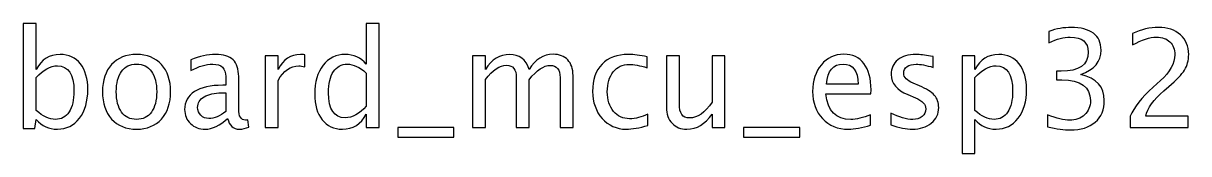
# Model space of a CAD drawing. Header units: centimetres. Extents: x -39.7 to 39.5, y 11.3 to 43.7.
# Drawn here: x 16.62 to 39.5, y 41.16 to 43.71 of the extents above; entities that cross this region are included whole.
import ezdxf

# ---------------------------------------------------------------- set-up
doc = ezdxf.new("R2010")
doc.units = ezdxf.units.CM
doc.header["$MEASUREMENT"] = 0
doc.layers.add('Layer 1', color=7, linetype='Continuous')

msp = doc.modelspace()

# ---------------------------------------------------------------- linework, layer by layer
at = {"layer": 'Layer 1'}
for points, knots in [([(16.61716, 41.65457), (16.61716, 41.65457), (16.61716, 43.71037), (16.61716, 43.71037), (16.61716, 43.71037), (16.61716, 43.71037), (16.87116, 43.71037), (16.87116, 43.71037), (16.87116, 43.71037), (16.87116, 43.71037), (16.87116, 42.80771), (16.87116, 42.80771), (16.87116, 42.80771), (16.97523, 43.00394), (17.13177, 43.10183), (17.34035, 43.10183), (17.34035, 43.10183), (17.50925, 43.10183), (17.64198, 43.04054), (17.73899, 42.91751), (17.73899, 42.91751), (17.83601, 42.79448), (17.88451, 42.62647), (17.88451, 42.41348), (17.88451, 42.41348), (17.88451, 42.18153), (17.82939, 41.99411), (17.71959, 41.85212), (17.71959, 41.85212), (17.60979, 41.70969), (17.46515, 41.63869), (17.28611, 41.63869), (17.28611, 41.63869), (17.11987, 41.63869), (16.9814, 41.70219), (16.87116, 41.82963), (16.87116, 41.82963), (16.87116, 41.82963), (16.84029, 41.65457), (16.84029, 41.65457), (16.84029, 41.65457), (16.84029, 41.65457), (16.61716, 41.65457), (16.61716, 41.65457)], [0, 0, 0, 0, 0.08333333, 0.08333333, 0.08333333, 0.08333333, 0.16666667, 0.16666667, 0.16666667, 0.16666667, 0.25, 0.25, 0.25, 0.25, 0.33333333, 0.33333333, 0.33333333, 0.33333333, 0.41666667, 0.41666667, 0.41666667, 0.41666667, 0.5, 0.5, 0.5, 0.5, 0.58333333, 0.58333333, 0.58333333, 0.58333333, 0.66666667, 0.66666667, 0.66666667, 0.66666667, 0.75, 0.75, 0.75, 0.75, 0.83333333, 0.83333333, 0.83333333, 0.83333333, 1, 1, 1, 1]), ([(23.35345, 41.67044), (23.35345, 41.67044), (23.35345, 41.9337), (23.35345, 41.9337), (23.35345, 41.9337), (23.24982, 41.73703), (23.09372, 41.63869), (22.88514, 41.63869), (22.88514, 41.63869), (22.7158, 41.63869), (22.58263, 41.69999), (22.48562, 41.82302), (22.48562, 41.82302), (22.3886, 41.94605), (22.34009, 42.11406), (22.34009, 42.32705), (22.34009, 42.32705), (22.34009, 42.55988), (22.39522, 42.74729), (22.50502, 42.88929), (22.50502, 42.88929), (22.61526, 43.03084), (22.7599, 43.10183), (22.93938, 43.10183), (22.93938, 43.10183), (23.10562, 43.10183), (23.24409, 43.03833), (23.35345, 42.91089), (23.35345, 42.91089), (23.35345, 42.91089), (23.35345, 43.71037), (23.35345, 43.71037), (23.35345, 43.71037), (23.35345, 43.71037), (23.60745, 43.71037), (23.60745, 43.71037), (23.60745, 43.71037), (23.60745, 43.71037), (23.60745, 41.67044), (23.60745, 41.67044), (23.60745, 41.67044), (23.60745, 41.67044), (23.35345, 41.67044), (23.35345, 41.67044)], [0, 0, 0, 0, 0.08333333, 0.08333333, 0.08333333, 0.08333333, 0.16666667, 0.16666667, 0.16666667, 0.16666667, 0.25, 0.25, 0.25, 0.25, 0.33333333, 0.33333333, 0.33333333, 0.33333333, 0.41666667, 0.41666667, 0.41666667, 0.41666667, 0.5, 0.5, 0.5, 0.5, 0.58333333, 0.58333333, 0.58333333, 0.58333333, 0.66666667, 0.66666667, 0.66666667, 0.66666667, 0.75, 0.75, 0.75, 0.75, 0.83333333, 0.83333333, 0.83333333, 0.83333333, 1, 1, 1, 1]), ([(36.73384, 41.68367), (36.73384, 41.68367), (36.73384, 41.92179), (36.73384, 41.92179), (36.73384, 41.92179), (36.91552, 41.84947), (37.05796, 41.81331), (37.16247, 41.81331), (37.16247, 41.81331), (37.2855, 41.81331), (37.38472, 41.84859), (37.46101, 41.91959), (37.46101, 41.91959), (37.5373, 41.99059), (37.57522, 42.08319), (37.57522, 42.19696), (37.57522, 42.19696), (37.57522, 42.46683), (37.38736, 42.60177), (37.01166, 42.60177), (37.01166, 42.60177), (37.01166, 42.60177), (36.91112, 42.60177), (36.91112, 42.60177), (36.91112, 42.60177), (36.91112, 42.60177), (36.91112, 42.77243), (36.91112, 42.77243), (36.91112, 42.77243), (36.91112, 42.77243), (37.00019, 42.77375), (37.00019, 42.77375), (37.00019, 42.77375), (37.35341, 42.77375), (37.53024, 42.89811), (37.53024, 43.14725), (37.53024, 43.14725), (37.53024, 43.3426), (37.41294, 43.4405), (37.17879, 43.4405), (37.17879, 43.4405), (37.05311, 43.4405), (36.91376, 43.40434), (36.7603, 43.33202), (36.7603, 43.33202), (36.7603, 43.33202), (36.7603, 43.55427), (36.7603, 43.55427), (36.7603, 43.55427), (36.91067, 43.60542), (37.05575, 43.631), (37.1951, 43.631), (37.1951, 43.631), (37.38472, 43.631), (37.53068, 43.59308), (37.6321, 43.51723), (37.6321, 43.51723), (37.73353, 43.44182), (37.78424, 43.33202), (37.78424, 43.18826), (37.78424, 43.18826), (37.78424, 42.96381), (37.65151, 42.80374), (37.3856, 42.70849), (37.3856, 42.70849), (37.69384, 42.63661), (37.84774, 42.46772), (37.84774, 42.20093), (37.84774, 42.20093), (37.84774, 42.02101), (37.78821, 41.87946), (37.66959, 41.77671), (37.66959, 41.77671), (37.55097, 41.67397), (37.38781, 41.62282), (37.18055, 41.62282), (37.18055, 41.62282), (37.06237, 41.62282), (36.91376, 41.6431), (36.73384, 41.68367)], [0, 0, 0, 0, 0.04761905, 0.04761905, 0.04761905, 0.04761905, 0.0952381, 0.0952381, 0.0952381, 0.0952381, 0.14285714, 0.14285714, 0.14285714, 0.14285714, 0.19047619, 0.19047619, 0.19047619, 0.19047619, 0.23809524, 0.23809524, 0.23809524, 0.23809524, 0.28571429, 0.28571429, 0.28571429, 0.28571429, 0.33333333, 0.33333333, 0.33333333, 0.33333333, 0.38095238, 0.38095238, 0.38095238, 0.38095238, 0.42857143, 0.42857143, 0.42857143, 0.42857143, 0.47619048, 0.47619048, 0.47619048, 0.47619048, 0.52380952, 0.52380952, 0.52380952, 0.52380952, 0.57142857, 0.57142857, 0.57142857, 0.57142857, 0.61904762, 0.61904762, 0.61904762, 0.61904762, 0.66666667, 0.66666667, 0.66666667, 0.66666667, 0.71428571, 0.71428571, 0.71428571, 0.71428571, 0.76190476, 0.76190476, 0.76190476, 0.76190476, 0.80952381, 0.80952381, 0.80952381, 0.80952381, 0.85714286, 0.85714286, 0.85714286, 0.85714286, 0.9047619, 0.9047619, 0.9047619, 0.9047619, 1, 1, 1, 1]), ([(38.35662, 41.67044), (38.35662, 41.67044), (38.35662, 41.89269), (38.35662, 41.89269), (38.35662, 41.89269), (38.43071, 42.06599), (38.5802, 42.25517), (38.80553, 42.45934), (38.80553, 42.45934), (38.80553, 42.45934), (38.95105, 42.58987), (38.95105, 42.58987), (38.95105, 42.58987), (39.13847, 42.76008), (39.23239, 42.92853), (39.23239, 43.0961), (39.23239, 43.0961), (39.23239, 43.20326), (39.2002, 43.28704), (39.13626, 43.34834), (39.13626, 43.34834), (39.07232, 43.40963), (38.98369, 43.4405), (38.87124, 43.4405), (38.87124, 43.4405), (38.73983, 43.4405), (38.58417, 43.39023), (38.40425, 43.28969), (38.40425, 43.28969), (38.40425, 43.28969), (38.40425, 43.51194), (38.40425, 43.51194), (38.40425, 43.51194), (38.57402, 43.59131), (38.74292, 43.631), (38.91137, 43.631), (38.91137, 43.631), (39.0904, 43.631), (39.23416, 43.58293), (39.34264, 43.48636), (39.34264, 43.48636), (39.45067, 43.38979), (39.50491, 43.26191), (39.50491, 43.10227), (39.50491, 43.10227), (39.50491, 42.98762), (39.47757, 42.88576), (39.42289, 42.79712), (39.42289, 42.79712), (39.36777, 42.70805), (39.26591, 42.60045), (39.11642, 42.47345), (39.11642, 42.47345), (39.11642, 42.47345), (39.01808, 42.38966), (39.01808, 42.38966), (39.01808, 42.38966), (38.81347, 42.21636), (38.69529, 42.05056), (38.66354, 41.89269), (38.66354, 41.89269), (38.66354, 41.89269), (39.49698, 41.89269), (39.49698, 41.89269), (39.49698, 41.89269), (39.49698, 41.89269), (39.49698, 41.67044), (39.49698, 41.67044), (39.49698, 41.67044), (39.49698, 41.67044), (38.35662, 41.67044), (38.35662, 41.67044)], [0, 0, 0, 0, 0.05263158, 0.05263158, 0.05263158, 0.05263158, 0.10526316, 0.10526316, 0.10526316, 0.10526316, 0.15789474, 0.15789474, 0.15789474, 0.15789474, 0.21052632, 0.21052632, 0.21052632, 0.21052632, 0.26315789, 0.26315789, 0.26315789, 0.26315789, 0.31578947, 0.31578947, 0.31578947, 0.31578947, 0.36842105, 0.36842105, 0.36842105, 0.36842105, 0.42105263, 0.42105263, 0.42105263, 0.42105263, 0.47368421, 0.47368421, 0.47368421, 0.47368421, 0.52631579, 0.52631579, 0.52631579, 0.52631579, 0.57894737, 0.57894737, 0.57894737, 0.57894737, 0.63157895, 0.63157895, 0.63157895, 0.63157895, 0.68421053, 0.68421053, 0.68421053, 0.68421053, 0.73684211, 0.73684211, 0.73684211, 0.73684211, 0.78947368, 0.78947368, 0.78947368, 0.78947368, 0.84210526, 0.84210526, 0.84210526, 0.84210526, 0.89473684, 0.89473684, 0.89473684, 0.89473684, 1, 1, 1, 1]), ([(18.84054, 41.63869), (18.63461, 41.63869), (18.47145, 41.70439), (18.3515, 41.8358), (18.3515, 41.8358), (18.23112, 41.96721), (18.17114, 42.14581), (18.17114, 42.37114), (18.17114, 42.37114), (18.17114, 42.59604), (18.23112, 42.77419), (18.3515, 42.90516), (18.3515, 42.90516), (18.47145, 43.03613), (18.63461, 43.10183), (18.84054, 43.10183), (18.84054, 43.10183), (19.04647, 43.10183), (19.20963, 43.03613), (19.32958, 42.90516), (19.32958, 42.90516), (19.44996, 42.77419), (19.50993, 42.59604), (19.50993, 42.37114), (19.50993, 42.37114), (19.50993, 42.14581), (19.44996, 41.96721), (19.32958, 41.8358), (19.32958, 41.8358), (19.20963, 41.70439), (19.04647, 41.63869), (18.84054, 41.63869)], [0, 0, 0, 0, 0.11111111, 0.11111111, 0.11111111, 0.11111111, 0.22222222, 0.22222222, 0.22222222, 0.22222222, 0.33333333, 0.33333333, 0.33333333, 0.33333333, 0.44444444, 0.44444444, 0.44444444, 0.44444444, 0.55555556, 0.55555556, 0.55555556, 0.55555556, 0.66666667, 0.66666667, 0.66666667, 0.66666667, 0.77777778, 0.77777778, 0.77777778, 0.77777778, 1, 1, 1, 1]), ([(20.63044, 41.84903), (20.47787, 41.7088), (20.33102, 41.63869), (20.18991, 41.63869), (20.18991, 41.63869), (20.07394, 41.63869), (19.97736, 41.67485), (19.90108, 41.74761), (19.90108, 41.74761), (19.82435, 41.82037), (19.78598, 41.91209), (19.78598, 42.02278), (19.78598, 42.02278), (19.78598, 42.17579), (19.85036, 42.29353), (19.97913, 42.37555), (19.97913, 42.37555), (20.10789, 42.45757), (20.29266, 42.49858), (20.53343, 42.49858), (20.53343, 42.49858), (20.53343, 42.49858), (20.59296, 42.49858), (20.59296, 42.49858), (20.59296, 42.49858), (20.59296, 42.49858), (20.59296, 42.66748), (20.59296, 42.66748), (20.59296, 42.66748), (20.59296, 42.8302), (20.50829, 42.91133), (20.33852, 42.91133), (20.33852, 42.91133), (20.20711, 42.91133), (20.06335, 42.86988), (19.90769, 42.78698), (19.90769, 42.78698), (19.90769, 42.78698), (19.90769, 42.996), (19.90769, 42.996), (19.90769, 42.996), (20.07879, 43.06656), (20.24018, 43.10183), (20.39144, 43.10183), (20.39144, 43.10183), (20.5471, 43.10183), (20.66219, 43.06656), (20.73583, 42.99556), (20.73583, 42.99556), (20.80992, 42.92456), (20.84696, 42.8152), (20.84696, 42.66748), (20.84696, 42.66748), (20.84696, 42.66748), (20.84696, 42.0338), (20.84696, 42.0338), (20.84696, 42.0338), (20.84696, 41.88872), (20.8915, 41.81596), (20.98101, 41.81596), (20.98101, 41.81596), (20.99204, 41.81596), (21.00835, 41.81772), (21.02996, 41.82125), (21.02996, 41.82125), (21.02996, 41.82125), (21.04804, 41.68014), (21.04804, 41.68014), (21.04804, 41.68014), (20.99028, 41.65236), (20.92678, 41.63869), (20.8571, 41.63869), (20.8571, 41.63869), (20.73848, 41.63869), (20.66307, 41.7088), (20.63044, 41.84903)], [0, 0, 0, 0, 0.05, 0.05, 0.05, 0.05, 0.1, 0.1, 0.1, 0.1, 0.15, 0.15, 0.15, 0.15, 0.2, 0.2, 0.2, 0.2, 0.25, 0.25, 0.25, 0.25, 0.3, 0.3, 0.3, 0.3, 0.35, 0.35, 0.35, 0.35, 0.4, 0.4, 0.4, 0.4, 0.45, 0.45, 0.45, 0.45, 0.5, 0.5, 0.5, 0.5, 0.55, 0.55, 0.55, 0.55, 0.6, 0.6, 0.6, 0.6, 0.65, 0.65, 0.65, 0.65, 0.7, 0.7, 0.7, 0.7, 0.75, 0.75, 0.75, 0.75, 0.8, 0.8, 0.8, 0.8, 0.85, 0.85, 0.85, 0.85, 0.9, 0.9, 0.9, 0.9, 1, 1, 1, 1]), ([(21.36863, 41.67044), (21.36863, 41.67044), (21.36863, 43.07273), (21.36863, 43.07273), (21.36863, 43.07273), (21.36863, 43.07273), (21.62263, 43.07273), (21.62263, 43.07273), (21.62263, 43.07273), (21.62263, 43.07273), (21.62263, 42.80771), (21.62263, 42.80771), (21.62263, 42.80771), (21.72361, 43.00394), (21.87001, 43.10183), (22.06228, 43.10183), (22.06228, 43.10183), (22.0883, 43.10183), (22.11564, 43.09963), (22.14386, 43.09522), (22.14386, 43.09522), (22.14386, 43.09522), (22.14386, 42.85754), (22.14386, 42.85754), (22.14386, 42.85754), (22.09976, 42.87209), (22.06096, 42.87958), (22.02744, 42.87958), (22.02744, 42.87958), (21.86605, 42.87958), (21.73111, 42.78433), (21.62263, 42.59339), (21.62263, 42.59339), (21.62263, 42.59339), (21.62263, 41.67044), (21.62263, 41.67044), (21.62263, 41.67044), (21.62263, 41.67044), (21.36863, 41.67044), (21.36863, 41.67044)], [0, 0, 0, 0, 0.09090909, 0.09090909, 0.09090909, 0.09090909, 0.18181818, 0.18181818, 0.18181818, 0.18181818, 0.27272727, 0.27272727, 0.27272727, 0.27272727, 0.36363636, 0.36363636, 0.36363636, 0.36363636, 0.45454545, 0.45454545, 0.45454545, 0.45454545, 0.54545455, 0.54545455, 0.54545455, 0.54545455, 0.63636364, 0.63636364, 0.63636364, 0.63636364, 0.72727273, 0.72727273, 0.72727273, 0.72727273, 0.81818182, 0.81818182, 0.81818182, 0.81818182, 1, 1, 1, 1]), ([(25.43924, 41.67044), (25.43924, 41.67044), (25.43924, 43.07273), (25.43924, 43.07273), (25.43924, 43.07273), (25.43924, 43.07273), (25.69324, 43.07273), (25.69324, 43.07273), (25.69324, 43.07273), (25.69324, 43.07273), (25.69324, 42.80771), (25.69324, 42.80771), (25.69324, 42.80771), (25.81715, 43.00394), (25.9759, 43.10183), (26.17037, 43.10183), (26.17037, 43.10183), (26.35778, 43.10183), (26.48522, 43.00394), (26.55313, 42.80771), (26.55313, 42.80771), (26.67352, 43.0057), (26.83051, 43.10448), (27.02321, 43.10448), (27.02321, 43.10448), (27.14624, 43.10448), (27.24193, 43.06832), (27.31028, 42.99556), (27.31028, 42.99556), (27.37863, 42.9228), (27.41303, 42.82094), (27.41303, 42.68997), (27.41303, 42.68997), (27.41303, 42.68997), (27.41303, 41.67044), (27.41303, 41.67044), (27.41303, 41.67044), (27.41303, 41.67044), (27.15903, 41.67044), (27.15903, 41.67044), (27.15903, 41.67044), (27.15903, 41.67044), (27.15903, 42.64807), (27.15903, 42.64807), (27.15903, 42.64807), (27.15903, 42.80771), (27.09553, 42.88752), (26.96853, 42.88752), (26.96853, 42.88752), (26.83668, 42.88752), (26.69821, 42.79448), (26.55313, 42.60795), (26.55313, 42.60795), (26.55313, 42.60795), (26.55313, 41.67044), (26.55313, 41.67044), (26.55313, 41.67044), (26.55313, 41.67044), (26.29913, 41.67044), (26.29913, 41.67044), (26.29913, 41.67044), (26.29913, 41.67044), (26.29913, 42.64896), (26.29913, 42.64896), (26.29913, 42.64896), (26.29913, 42.80991), (26.23475, 42.89017), (26.10555, 42.89017), (26.10555, 42.89017), (25.97723, 42.89017), (25.83964, 42.79668), (25.69324, 42.60927), (25.69324, 42.60927), (25.69324, 42.60927), (25.69324, 41.67044), (25.69324, 41.67044), (25.69324, 41.67044), (25.69324, 41.67044), (25.43924, 41.67044), (25.43924, 41.67044)], [0, 0, 0, 0, 0.04761905, 0.04761905, 0.04761905, 0.04761905, 0.0952381, 0.0952381, 0.0952381, 0.0952381, 0.14285714, 0.14285714, 0.14285714, 0.14285714, 0.19047619, 0.19047619, 0.19047619, 0.19047619, 0.23809524, 0.23809524, 0.23809524, 0.23809524, 0.28571429, 0.28571429, 0.28571429, 0.28571429, 0.33333333, 0.33333333, 0.33333333, 0.33333333, 0.38095238, 0.38095238, 0.38095238, 0.38095238, 0.42857143, 0.42857143, 0.42857143, 0.42857143, 0.47619048, 0.47619048, 0.47619048, 0.47619048, 0.52380952, 0.52380952, 0.52380952, 0.52380952, 0.57142857, 0.57142857, 0.57142857, 0.57142857, 0.61904762, 0.61904762, 0.61904762, 0.61904762, 0.66666667, 0.66666667, 0.66666667, 0.66666667, 0.71428571, 0.71428571, 0.71428571, 0.71428571, 0.76190476, 0.76190476, 0.76190476, 0.76190476, 0.80952381, 0.80952381, 0.80952381, 0.80952381, 0.85714286, 0.85714286, 0.85714286, 0.85714286, 0.9047619, 0.9047619, 0.9047619, 0.9047619, 1, 1, 1, 1]), ([(28.88323, 41.71277), (28.71874, 41.66338), (28.57675, 41.63869), (28.45725, 41.63869), (28.45725, 41.63869), (28.26763, 41.63869), (28.11064, 41.7088), (27.98585, 41.84859), (27.98585, 41.84859), (27.86105, 41.98882), (27.79843, 42.16565), (27.79843, 42.37864), (27.79843, 42.37864), (27.79843, 42.60618), (27.86017, 42.78389), (27.98364, 42.91089), (27.98364, 42.91089), (28.10711, 43.03833), (28.27953, 43.10183), (28.5009, 43.10183), (28.5009, 43.10183), (28.60982, 43.10183), (28.73241, 43.08684), (28.86735, 43.05685), (28.86735, 43.05685), (28.86735, 43.05685), (28.86735, 42.84254), (28.86735, 42.84254), (28.86735, 42.84254), (28.72403, 42.88488), (28.60718, 42.90604), (28.51722, 42.90604), (28.51722, 42.90604), (28.38669, 42.90604), (28.28218, 42.85709), (28.20413, 42.75964), (28.20413, 42.75964), (28.12608, 42.66219), (28.08683, 42.5321), (28.08683, 42.36982), (28.08683, 42.36982), (28.08683, 42.21239), (28.1274, 42.08539), (28.2081, 41.98794), (28.2081, 41.98794), (28.2888, 41.89093), (28.39419, 41.84242), (28.52516, 41.84242), (28.52516, 41.84242), (28.64113, 41.84242), (28.76019, 41.87241), (28.88323, 41.93238), (28.88323, 41.93238), (28.88323, 41.93238), (28.88323, 41.71277), (28.88323, 41.71277)], [0, 0, 0, 0, 0.06666667, 0.06666667, 0.06666667, 0.06666667, 0.13333333, 0.13333333, 0.13333333, 0.13333333, 0.2, 0.2, 0.2, 0.2, 0.26666667, 0.26666667, 0.26666667, 0.26666667, 0.33333333, 0.33333333, 0.33333333, 0.33333333, 0.4, 0.4, 0.4, 0.4, 0.46666667, 0.46666667, 0.46666667, 0.46666667, 0.53333333, 0.53333333, 0.53333333, 0.53333333, 0.6, 0.6, 0.6, 0.6, 0.66666667, 0.66666667, 0.66666667, 0.66666667, 0.73333333, 0.73333333, 0.73333333, 0.73333333, 0.8, 0.8, 0.8, 0.8, 0.86666667, 0.86666667, 0.86666667, 0.86666667, 1, 1, 1, 1]), ([(30.14309, 41.67044), (30.14309, 41.67044), (30.14309, 41.93414), (30.14309, 41.93414), (30.14309, 41.93414), (30.00771, 41.73703), (29.84322, 41.63869), (29.65008, 41.63869), (29.65008, 41.63869), (29.52749, 41.63869), (29.43003, 41.67705), (29.35771, 41.75422), (29.35771, 41.75422), (29.28495, 41.83139), (29.24879, 41.93502), (29.24879, 42.06599), (29.24879, 42.06599), (29.24879, 42.06599), (29.24879, 43.07273), (29.24879, 43.07273), (29.24879, 43.07273), (29.24879, 43.07273), (29.50279, 43.07273), (29.50279, 43.07273), (29.50279, 43.07273), (29.50279, 43.07273), (29.50279, 42.14889), (29.50279, 42.14889), (29.50279, 42.14889), (29.50279, 42.0435), (29.51823, 41.96898), (29.54866, 41.92488), (29.54866, 41.92488), (29.57952, 41.88034), (29.63068, 41.85829), (29.70255, 41.85829), (29.70255, 41.85829), (29.85778, 41.85829), (30.00506, 41.96016), (30.14309, 42.16433), (30.14309, 42.16433), (30.14309, 42.16433), (30.14309, 43.07273), (30.14309, 43.07273), (30.14309, 43.07273), (30.14309, 43.07273), (30.39708, 43.07273), (30.39708, 43.07273), (30.39708, 43.07273), (30.39708, 43.07273), (30.39708, 41.67044), (30.39708, 41.67044), (30.39708, 41.67044), (30.39708, 41.67044), (30.14309, 41.67044), (30.14309, 41.67044)], [0, 0, 0, 0, 0.06666667, 0.06666667, 0.06666667, 0.06666667, 0.13333333, 0.13333333, 0.13333333, 0.13333333, 0.2, 0.2, 0.2, 0.2, 0.26666667, 0.26666667, 0.26666667, 0.26666667, 0.33333333, 0.33333333, 0.33333333, 0.33333333, 0.4, 0.4, 0.4, 0.4, 0.46666667, 0.46666667, 0.46666667, 0.46666667, 0.53333333, 0.53333333, 0.53333333, 0.53333333, 0.6, 0.6, 0.6, 0.6, 0.66666667, 0.66666667, 0.66666667, 0.66666667, 0.73333333, 0.73333333, 0.73333333, 0.73333333, 0.8, 0.8, 0.8, 0.8, 0.86666667, 0.86666667, 0.86666667, 0.86666667, 1, 1, 1, 1]), ([(33.25899, 41.71542), (33.08833, 41.66427), (32.94237, 41.63869), (32.82066, 41.63869), (32.82066, 41.63869), (32.61296, 41.63869), (32.44407, 41.70748), (32.31399, 41.84462), (32.31399, 41.84462), (32.1839, 41.98177), (32.11863, 42.15948), (32.11863, 42.3782), (32.11863, 42.3782), (32.11863, 42.59031), (32.17596, 42.76449), (32.29105, 42.90075), (32.29105, 42.90075), (32.40615, 43.03657), (32.55343, 43.10448), (32.73291, 43.10448), (32.73291, 43.10448), (32.90268, 43.10448), (33.03409, 43.04407), (33.1267, 42.92324), (33.1267, 42.92324), (33.2193, 42.80241), (33.2656, 42.63132), (33.2656, 42.40951), (33.2656, 42.40951), (33.2656, 42.40951), (33.26428, 42.3319), (33.26428, 42.3319), (33.26428, 42.3319), (33.26428, 42.3319), (32.37793, 42.3319), (32.37793, 42.3319), (32.37793, 42.3319), (32.41497, 41.99676), (32.57857, 41.82919), (32.86829, 41.82919), (32.86829, 41.82919), (32.97456, 41.82919), (33.10465, 41.85918), (33.25899, 41.91915), (33.25899, 41.91915), (33.25899, 41.91915), (33.25899, 41.71542), (33.25899, 41.71542)], [0, 0, 0, 0, 0.07692308, 0.07692308, 0.07692308, 0.07692308, 0.15384615, 0.15384615, 0.15384615, 0.15384615, 0.23076923, 0.23076923, 0.23076923, 0.23076923, 0.30769231, 0.30769231, 0.30769231, 0.30769231, 0.38461538, 0.38461538, 0.38461538, 0.38461538, 0.46153846, 0.46153846, 0.46153846, 0.46153846, 0.53846154, 0.53846154, 0.53846154, 0.53846154, 0.61538462, 0.61538462, 0.61538462, 0.61538462, 0.69230769, 0.69230769, 0.69230769, 0.69230769, 0.76923077, 0.76923077, 0.76923077, 0.76923077, 0.84615385, 0.84615385, 0.84615385, 0.84615385, 1, 1, 1, 1]), ([(33.65366, 41.72071), (33.65366, 41.72071), (33.65366, 41.95354), (33.65366, 41.95354), (33.65366, 41.95354), (33.81991, 41.87064), (33.9641, 41.82919), (34.08713, 41.82919), (34.08713, 41.82919), (34.16034, 41.82919), (34.22119, 41.84903), (34.26926, 41.88872), (34.26926, 41.88872), (34.31732, 41.92797), (34.34157, 41.97736), (34.34157, 42.03689), (34.34157, 42.03689), (34.34157, 42.12376), (34.27411, 42.19564), (34.13917, 42.25252), (34.13917, 42.25252), (34.13917, 42.25252), (33.99056, 42.31558), (33.99056, 42.31558), (33.99056, 42.31558), (33.7714, 42.40642), (33.6616, 42.53783), (33.6616, 42.70849), (33.6616, 42.70849), (33.6616, 42.83064), (33.70481, 42.92677), (33.79124, 42.99688), (33.79124, 42.99688), (33.87767, 43.067), (33.99629, 43.10183), (34.14667, 43.10183), (34.14667, 43.10183), (34.22472, 43.10183), (34.32173, 43.09125), (34.43682, 43.06964), (34.43682, 43.06964), (34.43682, 43.06964), (34.48974, 43.0595), (34.48974, 43.0595), (34.48974, 43.0595), (34.48974, 43.0595), (34.48974, 42.84783), (34.48974, 42.84783), (34.48974, 42.84783), (34.34819, 42.89017), (34.2353, 42.91133), (34.15107, 42.91133), (34.15107, 42.91133), (34.07699, 42.91133), (34.01834, 42.89502), (33.9738, 42.86283), (33.9738, 42.86283), (33.92971, 42.83064), (33.90766, 42.78742), (33.90766, 42.73318), (33.90766, 42.73318), (33.90766, 42.65689), (33.96939, 42.59207), (34.09331, 42.5396), (34.09331, 42.5396), (34.09331, 42.5396), (34.21546, 42.488), (34.21546, 42.488), (34.21546, 42.488), (34.35392, 42.42979), (34.45182, 42.36806), (34.50914, 42.30323), (34.50914, 42.30323), (34.56691, 42.23841), (34.59557, 42.15727), (34.59557, 42.06026), (34.59557, 42.06026), (34.59557, 41.93723), (34.54707, 41.83625), (34.44961, 41.75731), (34.44961, 41.75731), (34.3526, 41.67838), (34.22824, 41.63869), (34.07699, 41.63869), (34.07699, 41.63869), (33.96058, 41.63869), (33.81991, 41.66603), (33.65366, 41.72071)], [0, 0, 0, 0, 0.04347826, 0.04347826, 0.04347826, 0.04347826, 0.08695652, 0.08695652, 0.08695652, 0.08695652, 0.13043478, 0.13043478, 0.13043478, 0.13043478, 0.17391304, 0.17391304, 0.17391304, 0.17391304, 0.2173913, 0.2173913, 0.2173913, 0.2173913, 0.26086957, 0.26086957, 0.26086957, 0.26086957, 0.30434783, 0.30434783, 0.30434783, 0.30434783, 0.34782609, 0.34782609, 0.34782609, 0.34782609, 0.39130435, 0.39130435, 0.39130435, 0.39130435, 0.43478261, 0.43478261, 0.43478261, 0.43478261, 0.47826087, 0.47826087, 0.47826087, 0.47826087, 0.52173913, 0.52173913, 0.52173913, 0.52173913, 0.56521739, 0.56521739, 0.56521739, 0.56521739, 0.60869565, 0.60869565, 0.60869565, 0.60869565, 0.65217391, 0.65217391, 0.65217391, 0.65217391, 0.69565217, 0.69565217, 0.69565217, 0.69565217, 0.73913043, 0.73913043, 0.73913043, 0.73913043, 0.7826087, 0.7826087, 0.7826087, 0.7826087, 0.82608696, 0.82608696, 0.82608696, 0.82608696, 0.86956522, 0.86956522, 0.86956522, 0.86956522, 0.91304348, 0.91304348, 0.91304348, 0.91304348, 1, 1, 1, 1]), ([(35.05286, 41.15979), (35.05286, 41.15979), (35.05286, 43.07273), (35.05286, 43.07273), (35.05286, 43.07273), (35.05286, 43.07273), (35.30686, 43.07273), (35.30686, 43.07273), (35.30686, 43.07273), (35.30686, 43.07273), (35.30686, 42.80771), (35.30686, 42.80771), (35.30686, 42.80771), (35.41093, 43.00394), (35.56747, 43.10183), (35.77605, 43.10183), (35.77605, 43.10183), (35.94495, 43.10183), (36.07768, 43.04054), (36.17469, 42.91751), (36.17469, 42.91751), (36.27171, 42.79448), (36.32021, 42.62647), (36.32021, 42.41348), (36.32021, 42.41348), (36.32021, 42.18153), (36.26509, 41.99411), (36.15529, 41.85212), (36.15529, 41.85212), (36.04549, 41.70969), (35.90085, 41.63869), (35.72181, 41.63869), (35.72181, 41.63869), (35.55557, 41.63869), (35.4171, 41.70219), (35.30686, 41.82963), (35.30686, 41.82963), (35.30686, 41.82963), (35.30686, 41.15979), (35.30686, 41.15979), (35.30686, 41.15979), (35.30686, 41.15979), (35.05286, 41.15979), (35.05286, 41.15979)], [0, 0, 0, 0, 0.08333333, 0.08333333, 0.08333333, 0.08333333, 0.16666667, 0.16666667, 0.16666667, 0.16666667, 0.25, 0.25, 0.25, 0.25, 0.33333333, 0.33333333, 0.33333333, 0.33333333, 0.41666667, 0.41666667, 0.41666667, 0.41666667, 0.5, 0.5, 0.5, 0.5, 0.58333333, 0.58333333, 0.58333333, 0.58333333, 0.66666667, 0.66666667, 0.66666667, 0.66666667, 0.75, 0.75, 0.75, 0.75, 0.83333333, 0.83333333, 0.83333333, 0.83333333, 1, 1, 1, 1]), ([(16.87116, 42.0047), (17.00213, 41.88784), (17.12692, 41.82919), (17.24554, 41.82919), (17.24554, 41.82919), (17.3624, 41.82919), (17.4528, 41.87814), (17.5163, 41.97559), (17.5163, 41.97559), (17.58024, 42.07305), (17.61199, 42.21019), (17.61199, 42.38746), (17.61199, 42.38746), (17.61199, 42.71554), (17.50351, 42.87958), (17.28655, 42.87958), (17.28655, 42.87958), (17.14456, 42.87958), (17.0061, 42.80286), (16.87116, 42.64896), (16.87116, 42.64896), (16.87116, 42.64896), (16.87116, 42.0047), (16.87116, 42.0047)], [0, 0, 0, 0, 0.14285714, 0.14285714, 0.14285714, 0.14285714, 0.28571429, 0.28571429, 0.28571429, 0.28571429, 0.42857143, 0.42857143, 0.42857143, 0.42857143, 0.57142857, 0.57142857, 0.57142857, 0.57142857, 0.71428571, 0.71428571, 0.71428571, 0.71428571, 1, 1, 1, 1]), ([(18.8401, 41.82919), (18.96578, 41.82919), (19.06367, 41.87637), (19.13334, 41.97118), (19.13334, 41.97118), (19.20258, 42.06555), (19.23741, 42.19917), (19.23741, 42.37114), (19.23741, 42.37114), (19.23741, 42.54268), (19.20258, 42.67586), (19.13334, 42.77022), (19.13334, 42.77022), (19.06367, 42.86415), (18.96578, 42.91133), (18.8401, 42.91133), (18.8401, 42.91133), (18.71398, 42.91133), (18.61609, 42.86415), (18.54729, 42.77022), (18.54729, 42.77022), (18.47806, 42.67586), (18.44367, 42.54268), (18.44367, 42.37114), (18.44367, 42.37114), (18.44367, 42.19917), (18.47806, 42.06555), (18.54729, 41.97118), (18.54729, 41.97118), (18.61609, 41.87637), (18.71398, 41.82919), (18.8401, 41.82919)], [0, 0, 0, 0, 0.11111111, 0.11111111, 0.11111111, 0.11111111, 0.22222222, 0.22222222, 0.22222222, 0.22222222, 0.33333333, 0.33333333, 0.33333333, 0.33333333, 0.44444444, 0.44444444, 0.44444444, 0.44444444, 0.55555556, 0.55555556, 0.55555556, 0.55555556, 0.66666667, 0.66666667, 0.66666667, 0.66666667, 0.77777778, 0.77777778, 0.77777778, 0.77777778, 1, 1, 1, 1]), ([(23.35345, 42.73715), (23.2216, 42.85313), (23.0968, 42.91133), (22.97862, 42.91133), (22.97862, 42.91133), (22.86221, 42.91133), (22.77225, 42.86283), (22.70831, 42.76537), (22.70831, 42.76537), (22.64437, 42.66836), (22.61262, 42.53078), (22.61262, 42.35262), (22.61262, 42.35262), (22.61262, 42.02498), (22.72109, 41.86094), (22.93849, 41.86094), (22.93849, 41.86094), (23.0796, 41.86094), (23.21807, 41.93811), (23.35345, 42.09201), (23.35345, 42.09201), (23.35345, 42.09201), (23.35345, 42.73715), (23.35345, 42.73715)], [0, 0, 0, 0, 0.14285714, 0.14285714, 0.14285714, 0.14285714, 0.28571429, 0.28571429, 0.28571429, 0.28571429, 0.42857143, 0.42857143, 0.42857143, 0.42857143, 0.57142857, 0.57142857, 0.57142857, 0.57142857, 0.71428571, 0.71428571, 0.71428571, 0.71428571, 1, 1, 1, 1]), ([(32.39116, 42.5224), (32.39116, 42.5224), (33.01028, 42.5224), (33.01028, 42.5224), (33.01028, 42.5224), (33.01028, 42.78345), (32.91282, 42.91398), (32.71836, 42.91398), (32.71836, 42.91398), (32.52256, 42.91398), (32.41364, 42.78345), (32.39116, 42.5224)], [0, 0, 0, 0, 0.25, 0.25, 0.25, 0.25, 0.5, 0.5, 0.5, 0.5, 1, 1, 1, 1]), ([(35.30686, 42.0047), (35.43783, 41.88784), (35.56262, 41.82919), (35.68124, 41.82919), (35.68124, 41.82919), (35.7981, 41.82919), (35.8885, 41.87814), (35.952, 41.97559), (35.952, 41.97559), (36.01594, 42.07305), (36.04769, 42.21019), (36.04769, 42.38746), (36.04769, 42.38746), (36.04769, 42.71554), (35.93921, 42.87958), (35.72225, 42.87958), (35.72225, 42.87958), (35.58026, 42.87958), (35.4418, 42.80286), (35.30686, 42.64896), (35.30686, 42.64896), (35.30686, 42.64896), (35.30686, 42.0047), (35.30686, 42.0047)], [0, 0, 0, 0, 0.14285714, 0.14285714, 0.14285714, 0.14285714, 0.28571429, 0.28571429, 0.28571429, 0.28571429, 0.42857143, 0.42857143, 0.42857143, 0.42857143, 0.57142857, 0.57142857, 0.57142857, 0.57142857, 0.71428571, 0.71428571, 0.71428571, 0.71428571, 1, 1, 1, 1]), ([(20.59296, 41.9875), (20.59296, 41.9875), (20.59296, 42.34777), (20.59296, 42.34777), (20.59296, 42.34777), (20.59296, 42.34777), (20.51138, 42.35042), (20.51138, 42.35042), (20.51138, 42.35042), (20.37027, 42.35042), (20.2565, 42.3244), (20.16963, 42.27237), (20.16963, 42.27237), (20.0832, 42.21989), (20.03998, 42.15066), (20.03998, 42.06423), (20.03998, 42.06423), (20.03998, 42.00381), (20.06159, 41.95266), (20.10436, 41.91077), (20.10436, 41.91077), (20.14758, 41.86888), (20.20005, 41.84771), (20.26223, 41.84771), (20.26223, 41.84771), (20.36806, 41.84771), (20.47831, 41.89445), (20.59296, 41.9875)], [0, 0, 0, 0, 0.125, 0.125, 0.125, 0.125, 0.25, 0.25, 0.25, 0.25, 0.375, 0.375, 0.375, 0.375, 0.5, 0.5, 0.5, 0.5, 0.625, 0.625, 0.625, 0.625, 0.75, 0.75, 0.75, 0.75, 1, 1, 1, 1]), ([(23.97345, 41.47994), (23.97345, 41.47994), (23.97345, 41.67044), (23.97345, 41.67044), (23.97345, 41.67044), (23.97345, 41.67044), (25.07412, 41.67044), (25.07412, 41.67044), (25.07412, 41.67044), (25.07412, 41.67044), (25.07412, 41.47994), (25.07412, 41.47994), (25.07412, 41.47994), (25.07412, 41.47994), (23.97345, 41.47994), (23.97345, 41.47994)], [0, 0, 0, 0, 0.2, 0.2, 0.2, 0.2, 0.4, 0.4, 0.4, 0.4, 0.6, 0.6, 0.6, 0.6, 1, 1, 1, 1]), ([(30.76397, 41.47994), (30.76397, 41.47994), (30.76397, 41.67044), (30.76397, 41.67044), (30.76397, 41.67044), (30.76397, 41.67044), (31.86464, 41.67044), (31.86464, 41.67044), (31.86464, 41.67044), (31.86464, 41.67044), (31.86464, 41.47994), (31.86464, 41.47994), (31.86464, 41.47994), (31.86464, 41.47994), (30.76397, 41.47994), (30.76397, 41.47994)], [0, 0, 0, 0, 0.2, 0.2, 0.2, 0.2, 0.4, 0.4, 0.4, 0.4, 0.6, 0.6, 0.6, 0.6, 1, 1, 1, 1])]:
    msp.add_open_spline(points, degree=3, knots=knots, dxfattribs=at)

doc.saveas('drawing.dxf')
